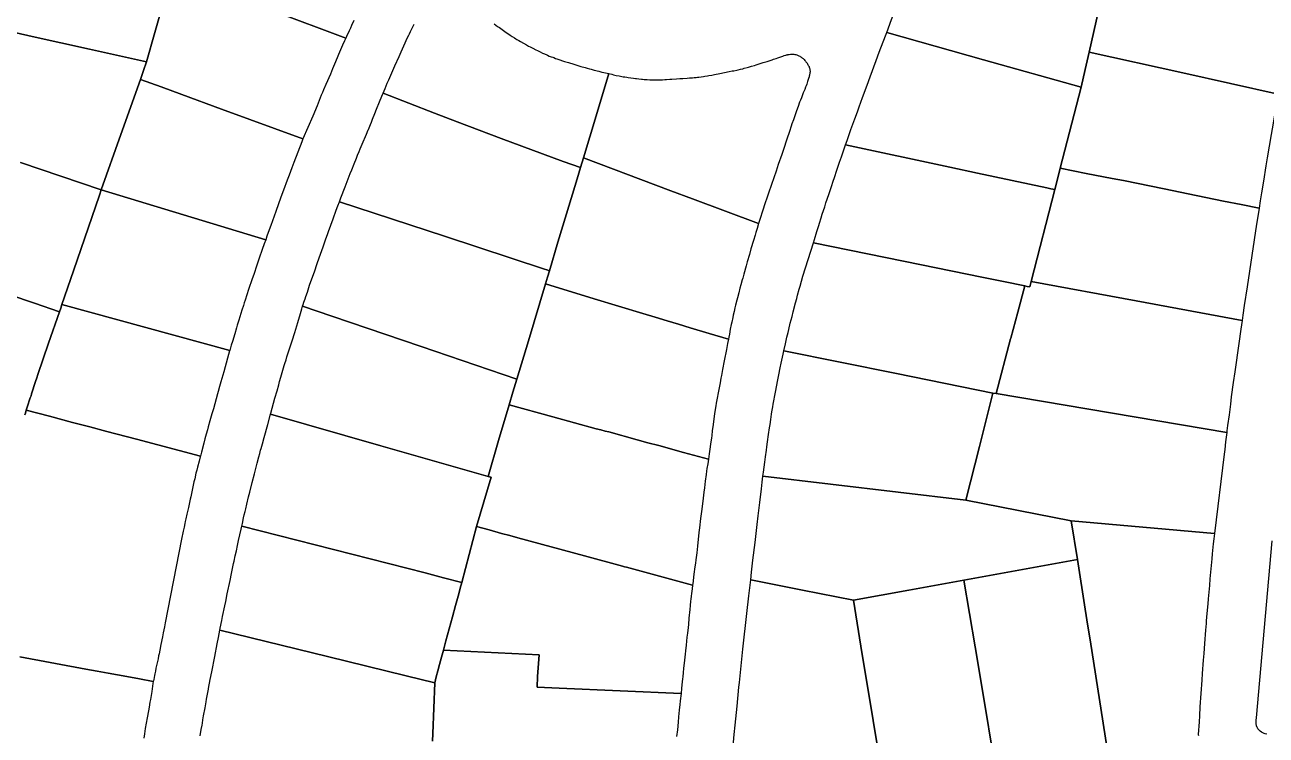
# Model space of a CAD drawing. Header units: metres. Extents: x 3 to 1005126, y 39 to 4383651.
# Drawn here: x 478348 to 478568.2, y 4365003.9 to 4365130 of the extents above; entities that cross this region are included whole.
import ezdxf

# ---------------------------------------------------------------- set-up
doc = ezdxf.new("R2010")
doc.units = ezdxf.units.M
doc.header["$MEASUREMENT"] = 0
doc.layers.add('TM_Llucmajor', color=7, linetype='Continuous')

msp = doc.modelspace()

# ---------------------------------------------------------------- linework, layer by layer
at = {"layer": 'TM_Llucmajor', "linetype": 'Continuous', "flags": 128}
for points in [[(478344.52, 4365151.61), (478359.99, 4365147.16), (478371.06, 4365143.97), (478375.45, 4365142.71), (478374.81, 4365140.92), (478374.18, 4365139.14), (478373.35, 4365136.45), (478372.52, 4365133.75), (478371.05, 4365128.58), (478369.58, 4365123.42), (478369.58, 4365123.42), (478359.44, 4365125.66), (478349.3, 4365127.9), (478343.6, 4365129.17)], [(478391.98, 4365132.42), (478404.93, 4365127.62), (478404.7, 4365127.11), (478404.35, 4365126.34), (478404.19, 4365125.95), (478404.01, 4365125.53), (478403.65, 4365124.68), (478403.4, 4365124.11), (478402.94, 4365122.97), (478402.59, 4365122.13), (478402.19, 4365121.22), (478401.39, 4365119.37), (478400.99, 4365118.44), (478400.79, 4365117.98), (478400.58, 4365117.5), (478400.2, 4365116.56), (478399.82, 4365115.61), (478399.06, 4365113.74), (478397.32, 4365109.75), (478397.32, 4365109.75), (478382.89, 4365115.01), (478375.84, 4365117.58), (478372.15, 4365118.93), (478368.47, 4365120.27), (478369.03, 4365121.84), (478369.58, 4365123.42), (478371.05, 4365128.58), (478372.52, 4365133.75)], [(478406.35, 4365130.74), (478405.94, 4365129.83), (478405.74, 4365129.38), (478405.5, 4365128.88), (478405.04, 4365127.87), (478404.93, 4365127.62), (478391.98, 4365132.42)], [(478343.6, 4365129.17), (478349.3, 4365127.9), (478359.44, 4365125.66), (478369.58, 4365123.42), (478369.03, 4365121.84), (478368.47, 4365120.27), (478365.01, 4365110.47), (478361.54, 4365100.67), (478361.54, 4365100.67), (478347.19, 4365105.51)], [(478431.23, 4365130.14), (478431.86, 4365129.69), (478432.17, 4365129.46), (478432.64, 4365129.12), (478433.12, 4365128.78), (478433.36, 4365128.62), (478433.85, 4365128.29), (478434.09, 4365128.14), (478434.46, 4365127.89), (478434.85, 4365127.64), (478435.11, 4365127.49), (478435.29, 4365127.38), (478435.64, 4365127.17), (478435.91, 4365127.01), (478436.45, 4365126.7), (478436.99, 4365126.39), (478437.36, 4365126.2), (478437.61, 4365126.07), (478438.1, 4365125.8), (478438.66, 4365125.51), (478438.95, 4365125.38), (478439.38, 4365125.17), (478439.81, 4365124.96), (478440.03, 4365124.87), (478440.47, 4365124.67), (478440.69, 4365124.57), (478441.01, 4365124.43), (478441.39, 4365124.29), (478441.64, 4365124.2), (478441.81, 4365124.14), (478442.14, 4365124), (478442.39, 4365123.93), (478442.9, 4365123.75), (478443.4, 4365123.58), (478443.74, 4365123.47), (478444.42, 4365123.26), (478445.41, 4365122.96), (478445.9, 4365122.8), (478446.64, 4365122.58), (478447.39, 4365122.37), (478447.76, 4365122.26), (478448.17, 4365122.14), (478448.44, 4365122.07), (478448.98, 4365121.94), (478449.81, 4365121.73), (478450.35, 4365121.58), (478450.72, 4365121.5), (478451.57, 4365121.3), (478449.32, 4365113.82), (478447.07, 4365106.34), (478446.56, 4365104.64), (478443.49, 4365105.69), (478432.47, 4365109.77), (478424.7, 4365112.74), (478420.68, 4365114.28), (478420.68, 4365114.28), (478416.11, 4365116.06), (478411.54, 4365117.83), (478411.9, 4365118.69), (478412.29, 4365119.61), (478412.55, 4365120.21), (478412.72, 4365120.62), (478413.07, 4365121.43), (478413.63, 4365122.68), (478414.37, 4365124.34), (478414.74, 4365125.17), (478415.47, 4365126.79), (478415.83, 4365127.59), (478416.08, 4365128.12), (478416.2, 4365128.39), (478416.39, 4365128.79), (478416.5, 4365129.02), (478416.73, 4365129.5), (478417.03, 4365130.11)], [(478347.19, 4365105.51), (478361.54, 4365100.67), (478361.21, 4365099.73), (478356.61, 4365086.31), (478354.56, 4365080.35), (478354.34, 4365079.69), (478354.11, 4365079.03), (478354.11, 4365079.03), (478349.7, 4365080.55), (478345.29, 4365082.07)], [(478345.29, 4365082.07), (478349.7, 4365080.55), (478354.11, 4365079.03), (478352.19, 4365073.47), (478350.28, 4365067.91), (478350.08, 4365067.29), (478349.89, 4365066.68), (478349.18, 4365064.48), (478349.07, 4365064.14), (478348.95, 4365063.77), (478348.83, 4365063.39), (478348.53, 4365062.48), (478348.24, 4365061.57), (478348.16, 4365061.32), (478348.07, 4365061.06), (478347.97, 4365060.72)], [(478347.97, 4365060.72), (478348.07, 4365061.06), (478348.16, 4365061.32), (478348.24, 4365061.57), (478352.33, 4365060.49), (478356.42, 4365059.41), (478359.48, 4365058.59), (478362.55, 4365057.78), (478367.77, 4365056.4), (478379.13, 4365053.39), (478379.1, 4365053.31), (478378.89, 4365052.51), (478378.61, 4365051.44), (478378.47, 4365050.91), (478378.34, 4365050.37), (478378.27, 4365050.1), (478378.18, 4365049.7), (478378.11, 4365049.41), (478377.97, 4365048.83), (478377.85, 4365048.24), (478377.6, 4365047.07), (478377.41, 4365046.19), (478377.32, 4365045.75), (478377.13, 4365044.88), (478377, 4365044.3), (478376.74, 4365043.14), (478376.54, 4365042.28), (478376.45, 4365041.84), (478376.37, 4365041.49), (478376.23, 4365040.79), (478376.08, 4365040.09), (478375.8, 4365038.68), (478372.87, 4365023.83), (478372.73, 4365023.12), (478372.53, 4365022.05), (478372.4, 4365021.36), (478372.13, 4365019.99), (478371.93, 4365018.98), (478371.79, 4365018.3), (478371.72, 4365017.97), (478371.61, 4365017.47), (478371.46, 4365016.73), (478371.23, 4365015.76), (478371.13, 4365015.25), (478371.03, 4365014.76), (478370.98, 4365014.51), (478370.84, 4365013.77), (478370.79, 4365013.52), (478370.77, 4365013.43), (478370.77, 4365013.43), (478368.34, 4365013.88), (478366.09, 4365014.29), (478364.44, 4365014.6), (478362.79, 4365014.9), (478360.79, 4365015.27), (478358.8, 4365015.63), (478347.07, 4365017.78)], [(478540.33, 4364999.59), (478536.98, 4365020.83), (478536.55, 4365023.57), (478535.1, 4365032.76), (478534.74, 4365035.05), (478533.65, 4365041.95), (478533.65, 4365041.95), (478546.34, 4365040.82), (478559.03, 4365039.69), (478558.93, 4365038.74), (478558.84, 4365037.85), (478558.67, 4365036.08), (478558.58, 4365035.2), (478558.42, 4365033.43), (478558.25, 4365031.66), (478558.15, 4365030.48), (478557.94, 4365028.12), (478557.86, 4365027.23), (478557.71, 4365025.46), (478557.6, 4365024.16), (478557.56, 4365023.69), (478557.47, 4365022.51), (478557.28, 4365020.15), (478557.14, 4365018.37), (478557.05, 4365017.19), (478556.88, 4365014.83), (478556.8, 4365013.65), (478556.64, 4365011.28), (478556.48, 4365008.92), (478556.38, 4365007.34), (478556.32, 4365006.29), (478556.18, 4365004), (478556.19, 4365003.86)], [(478568.32, 4365004.1), (478568.05, 4365004.14), (478567.84, 4365004.2), (478567.62, 4365004.29), (478567.37, 4365004.43), (478567.17, 4365004.58), (478566.97, 4365004.77), (478566.76, 4365005.04), (478566.66, 4365005.22), (478566.65, 4365005.24), (478566.64, 4365005.27), (478566.52, 4365005.57), (478566.45, 4365005.97), (478566.44, 4365006.25), (478566.47, 4365006.54), (478566.51, 4365006.95), (478569.3, 4365038.39)], [(478473.52, 4365000.64), (478473.85, 4365004), (478474.01, 4365005.68), (478474.34, 4365009.04), (478474.68, 4365012.4), (478474.77, 4365013.24), (478474.89, 4365014.42), (478475.13, 4365016.79), (478475.39, 4365019.16), (478475.56, 4365020.74), (478475.91, 4365023.9), (478476.08, 4365025.48), (478476.44, 4365028.63), (478476.76, 4365031.44), (478485.94, 4365029.62), (478494.99, 4365027.83), (478495.66, 4365023.76), (478496.33, 4365019.7), (478498.51, 4365006.47), (478500.68, 4364993.24)], [(478379.1, 4365003.8), (478379.29, 4365004.92), (478379.41, 4365005.67), (478379.48, 4365006.04), (478379.57, 4365006.61), (478379.7, 4365007.32), (478379.95, 4365008.76), (478380.08, 4365009.47), (478380.14, 4365009.83), (478380.22, 4365010.27), (478380.28, 4365010.56), (478380.39, 4365011.15), (478380.55, 4365012.03), (478380.58, 4365012.19), (478380.88, 4365013.78), (478381.14, 4365015.13), (478381.66, 4365017.83), (478382.1, 4365020.09), (478382.32, 4365021.22), (478382.58, 4365022.51), (478401.66, 4365017.83), (478415.64, 4365014.41), (478420.74, 4365013.16), (478420.56, 4365008.69), (478420.38, 4365004.21), (478420.32, 4365002.82)], [(478420.32, 4365002.82), (478420.38, 4365004.21), (478420.56, 4365008.69), (478420.74, 4365013.16), (478420.86, 4365013.69), (478420.97, 4365014.22), (478421.26, 4365015.31), (478421.56, 4365016.41), (478421.9, 4365017.71), (478422.25, 4365018.99), (478439.22, 4365018.18), (478438.93, 4365014.3), (478438.89, 4365012.42), (478442.78, 4365012.22), (478453.59, 4365011.75), (478464.4, 4365011.29), (478464.27, 4365010), (478464.19, 4365009.26), (478464.16, 4365008.89), (478464.1, 4365008.31), (478463.98, 4365007.15), (478463.88, 4365006.18), (478463.75, 4365004.83), (478463.62, 4365003.67)], [(478347.07, 4365017.78), (478358.8, 4365015.63), (478360.79, 4365015.27), (478362.79, 4365014.9), (478364.44, 4365014.6), (478366.09, 4365014.29), (478368.34, 4365013.88), (478370.77, 4365013.43), (478370.71, 4365013.06), (478370.63, 4365012.59), (478370.48, 4365011.64), (478370.37, 4365010.96), (478370.25, 4365010.25), (478370.17, 4365009.78), (478370.01, 4365008.84), (478369.9, 4365008.21), (478369.68, 4365006.95), (478369.51, 4365006), (478369.35, 4365005.06), (478369.26, 4365004.58), (478369.19, 4365004.16), (478369.06, 4365003.38)]]:
    msp.add_lwpolyline(points, dxfattribs=at)
for points in [[(478535.39, 4365118.91), (478518.07, 4365123.78), (478500.89, 4365128.59), (478501.76, 4365130.91), (478502.49, 4365132.85), (478503.96, 4365136.71), (478504.59, 4365138.37), (478505.58, 4365140.95), (478506.07, 4365142.24), (478506.81, 4365144.18), (478507.9, 4365147.03), (478507.98, 4365147.24), (478534.51, 4365139.16), (478539.64, 4365137.6), (478538.47, 4365132.46), (478536.8, 4365125.11), (478536.09, 4365122.01), (478535.39, 4365118.91)], [(478570.35, 4365117.68), (478553.44, 4365121.42), (478536.8, 4365125.11), (478538.47, 4365132.46), (478539.64, 4365137.6), (478542.71, 4365147.8), (478572.41, 4365139.42), (478574.4, 4365138.86), (478574.11, 4365137.47), (478573.84, 4365136.14), (478573.79, 4365135.92), (478573.66, 4365135.25), (478573.31, 4365133.47), (478573.14, 4365132.58), (478572.79, 4365130.82), (478572.45, 4365129.05), (478572.23, 4365127.87), (478571.78, 4365125.5), (478571.48, 4365123.94), (478571.29, 4365122.91), (478570.92, 4365120.84), (478570.73, 4365119.81), (478570.35, 4365117.68)], [(478530.72, 4365100.73), (478529.99, 4365100.88), (478529.32, 4365101.03), (478523.17, 4365102.34), (478517.03, 4365103.66), (478512.09, 4365104.72), (478493.61, 4365108.68), (478493.88, 4365109.44), (478494.56, 4365111.36), (478495.24, 4365113.27), (478495.7, 4365114.55), (478496.01, 4365115.4), (478496.62, 4365117.09), (478497.42, 4365119.27), (478497.96, 4365120.74), (478499.04, 4365123.65), (478499.58, 4365125.1), (478500.67, 4365128), (478500.89, 4365128.59), (478518.07, 4365123.78), (478535.39, 4365118.91), (478531.69, 4365104.5), (478530.84, 4365101.18), (478530.72, 4365100.73)], [(478478.16, 4365094.69), (478472.3, 4365096.89), (478466.44, 4365099.08), (478462.62, 4365100.51), (478447.07, 4365106.34), (478449.32, 4365113.82), (478451.57, 4365121.3), (478452.11, 4365121.18), (478452.43, 4365121.11), (478452.92, 4365121), (478453.42, 4365120.9), (478453.66, 4365120.85), (478454.16, 4365120.76), (478454.41, 4365120.71), (478454.78, 4365120.65), (478455.02, 4365120.61), (478455.5, 4365120.54), (478455.98, 4365120.48), (478456.3, 4365120.44), (478456.51, 4365120.41), (478456.94, 4365120.37), (478457.36, 4365120.33), (478457.57, 4365120.31), (478457.89, 4365120.29), (478458.37, 4365120.26), (478458.84, 4365120.23), (478459.08, 4365120.23), (478459.55, 4365120.21), (478459.79, 4365120.21), (478460.14, 4365120.21), (478460.59, 4365120.22), (478460.9, 4365120.23), (478461.1, 4365120.23), (478461.5, 4365120.25), (478461.8, 4365120.25), (478462.4, 4365120.3), (478462.79, 4365120.33), (478463.59, 4365120.38), (478464.19, 4365120.42), (478464.75, 4365120.46), (478465.51, 4365120.5), (478465.89, 4365120.54), (478466.45, 4365120.58), (478466.73, 4365120.59), (478467.11, 4365120.63), (478467.3, 4365120.66), (478467.58, 4365120.69), (478468, 4365120.74), (478468.37, 4365120.79), (478468.62, 4365120.83), (478469.11, 4365120.92), (478469.36, 4365120.96), (478469.85, 4365121.05), (478470.34, 4365121.14), (478471.31, 4365121.33), (478472.94, 4365121.66), (478473.48, 4365121.77), (478473.75, 4365121.82), (478474.29, 4365121.94), (478474.56, 4365122), (478474.97, 4365122.08), (478475.36, 4365122.18), (478475.61, 4365122.25), (478476.13, 4365122.38), (478476.39, 4365122.46), (478476.91, 4365122.61), (478477.42, 4365122.77), (478477.76, 4365122.87), (478478.44, 4365123.08), (478478.97, 4365123.25), (478479.68, 4365123.47), (478480.03, 4365123.58), (478480.55, 4365123.75), (478480.8, 4365123.85), (478481.3, 4365124.01), (478481.55, 4365124.11), (478481.92, 4365124.22), (478482.28, 4365124.36), (478482.46, 4365124.42), (478482.72, 4365124.5), (478482.98, 4365124.57), (478483.1, 4365124.61), (478483.27, 4365124.64), (478483.35, 4365124.67), (478483.47, 4365124.7), (478483.59, 4365124.71), (478483.81, 4365124.73), (478483.91, 4365124.74), (478484.1, 4365124.74), (478484.2, 4365124.74), (478484.39, 4365124.73), (478484.57, 4365124.71), (478484.69, 4365124.67), (478484.77, 4365124.67), (478484.93, 4365124.62), (478485.05, 4365124.57), (478485.2, 4365124.51), (478485.33, 4365124.46), (478485.46, 4365124.39), (478485.52, 4365124.36), (478485.65, 4365124.29), (478485.71, 4365124.25), (478485.8, 4365124.18), (478485.89, 4365124.11), (478485.96, 4365124.06), (478486.08, 4365123.96), (478486.14, 4365123.9), (478486.25, 4365123.79), (478486.36, 4365123.66), (478486.43, 4365123.58), (478486.48, 4365123.54), (478486.57, 4365123.42), (478486.66, 4365123.3), (478486.7, 4365123.25), (478486.76, 4365123.17), (478486.84, 4365123.02), (478486.92, 4365122.89), (478486.96, 4365122.83), (478487.03, 4365122.7), (478487.07, 4365122.63), (478487.11, 4365122.54), (478487.15, 4365122.42), (478487.2, 4365122.29), (478487.24, 4365122.17), (478487.26, 4365122.05), (478487.27, 4365121.99), (478487.28, 4365121.9), (478487.29, 4365121.8), (478487.29, 4365121.71), (478487.29, 4365121.62), (478487.27, 4365121.45), (478487.24, 4365121.26), (478487.21, 4365121.13), (478487.19, 4365121.05), (478487.15, 4365120.87), (478487.11, 4365120.73), (478487.02, 4365120.42), (478486.92, 4365120.1), (478486.85, 4365119.89), (478486.7, 4365119.43), (478486.59, 4365119.12), (478486.51, 4365118.92), (478486.35, 4365118.5), (478486.1, 4365117.87), (478485.77, 4365117.02), (478485.6, 4365116.59), (478485.45, 4365116.21), (478485.16, 4365115.44), (478484.88, 4365114.67), (478484.69, 4365114.15), (478484.57, 4365113.8), (478484.33, 4365113.11), (478484.09, 4365112.42), (478483.94, 4365111.97), (478483.63, 4365111.05), (478483.17, 4365109.67), (478482.56, 4365107.84), (478482.26, 4365106.93), (478481.66, 4365105.16), (478481.26, 4365103.98), (478480.45, 4365101.62), (478479.94, 4365100.11), (478479.68, 4365099.36), (478479.3, 4365098.22), (478478.92, 4365097.08), (478478.74, 4365096.51), (478478.57, 4365095.97), (478478.23, 4365094.9), (478478.16, 4365094.69)], [(478550.12, 4365100.85), (478542.91, 4365102.34), (478540.87, 4365102.68), (478536.28, 4365103.59), (478531.69, 4365104.5), (478535.39, 4365118.91), (478536.09, 4365122.01), (478536.8, 4365125.11), (478553.44, 4365121.42), (478570.35, 4365117.68), (478570, 4365115.67), (478569.76, 4365114.29), (478569.28, 4365111.51), (478569.11, 4365110.49), (478568.41, 4365106.35), (478568.18, 4365104.96), (478567.73, 4365102.19), (478567.4, 4365100.12), (478567.18, 4365098.74), (478566.97, 4365097.43), (478563.77, 4365098.05), (478560.67, 4365098.67), (478554.39, 4365099.97), (478550.12, 4365100.85)], [(478390.71, 4365091.81), (478376.13, 4365096.24), (478361.54, 4365100.67), (478365.01, 4365110.47), (478368.47, 4365120.27), (478372.15, 4365118.93), (478375.84, 4365117.58), (478382.89, 4365115.01), (478397.32, 4365109.75), (478397.1, 4365109.18), (478395.69, 4365105.51), (478395.35, 4365104.61), (478394.85, 4365103.29), (478394.53, 4365102.41), (478393.88, 4365100.64), (478393.42, 4365099.37), (478392.51, 4365096.85), (478391.61, 4365094.37), (478391.17, 4365093.13), (478390.93, 4365092.45), (478390.71, 4365091.81)], [(478441.06, 4365086.33), (478440.62, 4365086.48), (478440.19, 4365086.62), (478422.42, 4365092.43), (478403.78, 4365098.53), (478404.06, 4365099.27), (478404.79, 4365101.2), (478405.16, 4365102.16), (478405.7, 4365103.55), (478405.97, 4365104.25), (478406.38, 4365105.28), (478406.8, 4365106.32), (478407.01, 4365106.84), (478407.28, 4365107.49), (478407.46, 4365107.93), (478407.83, 4365108.79), (478408.57, 4365110.53), (478408.9, 4365111.34), (478408.93, 4365111.41), (478409.3, 4365112.28), (478409.48, 4365112.71), (478409.69, 4365113.23), (478410.1, 4365114.25), (478410.4, 4365115.01), (478410.91, 4365116.29), (478411.33, 4365117.31), (478411.54, 4365117.83), (478416.11, 4365116.06), (478420.68, 4365114.28), (478424.7, 4365112.74), (478432.47, 4365109.77), (478443.49, 4365105.69), (478446.56, 4365104.64), (478445.96, 4365102.64), (478444.09, 4365096.41), (478442.57, 4365091.37), (478441.06, 4365086.33)], [(478525.4, 4365083.62), (478521.6, 4365084.39), (478517.8, 4365085.17), (478507.07, 4365087.35), (478487.88, 4365091.27), (478488.06, 4365091.85), (478488.51, 4365093.31), (478488.84, 4365094.37), (478488.96, 4365094.76), (478489.27, 4365095.73), (478489.47, 4365096.37), (478489.89, 4365097.66), (478490.12, 4365098.38), (478490.6, 4365099.83), (478491.08, 4365101.27), (478491.4, 4365102.24), (478491.61, 4365102.88), (478492.05, 4365104.16), (478492.54, 4365105.6), (478492.87, 4365106.56), (478493.54, 4365108.48), (478493.61, 4365108.68), (478512.09, 4365104.72), (478517.03, 4365103.66), (478523.17, 4365102.34), (478529.32, 4365101.03), (478529.99, 4365100.88), (478530.72, 4365100.73), (478526.53, 4365084.42), (478526.28, 4365083.44), (478525.84, 4365083.53), (478525.4, 4365083.62)], [(478472.8, 4365074.15), (478469.4, 4365075.18), (478466.01, 4365076.21), (478463.97, 4365076.83), (478461.93, 4365077.45), (478459.79, 4365078.09), (478457.65, 4365078.74), (478449, 4365081.36), (478440.35, 4365083.98), (478440.7, 4365085.15), (478441.06, 4365086.33), (478442.57, 4365091.37), (478444.09, 4365096.41), (478445.96, 4365102.64), (478446.56, 4365104.64), (478447.07, 4365106.34), (478462.62, 4365100.51), (478466.44, 4365099.08), (478472.3, 4365096.89), (478478.16, 4365094.69), (478477.9, 4365093.82), (478477.68, 4365093.1), (478477.53, 4365092.62), (478477.25, 4365091.66), (478476.81, 4365090.18), (478476.53, 4365089.19), (478476.15, 4365087.88), (478475.96, 4365087.22), (478475.55, 4365085.73), (478475.34, 4365084.99), (478475.27, 4365084.73), (478475.02, 4365083.83), (478474.86, 4365083.25), (478474.63, 4365082.38), (478474.41, 4365081.51), (478474.29, 4365081.07), (478474.08, 4365080.19), (478473.97, 4365079.75), (478473.82, 4365079.09), (478473.67, 4365078.46), (478473.58, 4365078.04), (478473.4, 4365077.2), (478473.31, 4365076.78), (478473.14, 4365075.93), (478472.98, 4365075.09), (478472.87, 4365074.53), (478472.8, 4365074.15)], [(478563.95, 4365077.48), (478545.15, 4365080.96), (478526.53, 4365084.42), (478530.72, 4365100.73), (478530.84, 4365101.18), (478531.69, 4365104.5), (478536.28, 4365103.59), (478540.87, 4365102.68), (478542.91, 4365102.34), (478550.12, 4365100.85), (478554.39, 4365099.97), (478560.67, 4365098.67), (478563.77, 4365098.05), (478566.97, 4365097.43), (478566.74, 4365095.97), (478566.52, 4365094.58), (478566.09, 4365091.81), (478565.67, 4365089.04), (478564.83, 4365083.49), (478564.33, 4365080.13), (478564.09, 4365078.45), (478563.95, 4365077.48)], [(478384.34, 4365072.18), (478369.45, 4365076.27), (478354.56, 4365080.35), (478356.61, 4365086.31), (478361.21, 4365099.73), (478361.54, 4365100.67), (478376.13, 4365096.24), (478390.71, 4365091.81), (478390.46, 4365091.1), (478390.1, 4365090.08), (478389.58, 4365088.55), (478389.16, 4365087.32), (478388.6, 4365085.68), (478388.33, 4365084.86), (478387.68, 4365082.98), (478387.37, 4365082.04), (478387.05, 4365081.09), (478386.9, 4365080.62), (478386.76, 4365080.18), (478386.48, 4365079.31), (478386.3, 4365078.72), (478385.94, 4365077.55), (478385.67, 4365076.67), (478385.52, 4365076.16), (478385.21, 4365075.14), (478384.81, 4365073.78), (478384.61, 4365073.1), (478384.34, 4365072.18)], [(478435.27, 4365067.05), (478418.3, 4365072.86), (478402.44, 4365078.27), (478397.27, 4365080.01), (478397.37, 4365080.33), (478397.5, 4365080.73), (478397.69, 4365081.33), (478397.83, 4365081.74), (478398.1, 4365082.54), (478398.24, 4365082.94), (478398.51, 4365083.75), (478399.08, 4365085.35), (478399.36, 4365086.15), (478399.87, 4365087.61), (478400.2, 4365088.59), (478400.88, 4365090.54), (478401.39, 4365092.01), (478401.65, 4365092.73), (478401.85, 4365093.3), (478402.26, 4365094.43), (478402.67, 4365095.56), (478403.23, 4365097.07), (478403.51, 4365097.82), (478403.78, 4365098.53), (478422.42, 4365092.43), (478440.19, 4365086.62), (478440.62, 4365086.48), (478441.06, 4365086.33), (478440.7, 4365085.15), (478440.35, 4365083.98), (478437.35, 4365073.88), (478435.27, 4365067.05)], [(478519.72, 4365064.61), (478502.62, 4365068.07), (478482.64, 4365072.1), (478482.92, 4365073.35), (478483.2, 4365074.56), (478483.4, 4365075.37), (478483.53, 4365075.91), (478483.79, 4365076.99), (478484.1, 4365078.2), (478484.3, 4365079.01), (478484.72, 4365080.63), (478484.93, 4365081.42), (478485.08, 4365081.96), (478485.37, 4365083.04), (478485.52, 4365083.57), (478486.02, 4365085.37), (478487.88, 4365091.27), (478507.07, 4365087.35), (478517.8, 4365085.17), (478521.6, 4365084.39), (478525.4, 4365083.62), (478524.16, 4365078.98), (478522.92, 4365074.35), (478522.88, 4365074.21), (478520.29, 4365064.52), (478519.72, 4365064.61)], [(478561.23, 4365057.6), (478520.29, 4365064.52), (478522.88, 4365074.21), (478522.92, 4365074.35), (478524.16, 4365078.98), (478525.4, 4365083.62), (478525.84, 4365083.53), (478526.28, 4365083.44), (478526.53, 4365084.42), (478545.15, 4365080.96), (478563.95, 4365077.48), (478563.72, 4365075.93), (478563.35, 4365073.4), (478563.17, 4365072.14), (478562.82, 4365069.62), (478562.64, 4365068.36), (478562.38, 4365066.46), (478562.04, 4365063.93), (478561.88, 4365062.66), (478561.63, 4365060.77), (478561.39, 4365058.87), (478561.27, 4365057.93), (478561.23, 4365057.6)], [(478469.26, 4365052.89), (478464.86, 4365054.08), (478460.47, 4365055.28), (478458.54, 4365055.8), (478456.6, 4365056.33), (478451.57, 4365057.7), (478450.94, 4365057.87), (478450.16, 4365058.08), (478449.37, 4365058.29), (478441.63, 4365060.4), (478433.88, 4365062.51), (478434.58, 4365064.78), (478435.27, 4365067.05), (478437.35, 4365073.88), (478440.35, 4365083.98), (478449, 4365081.36), (478457.65, 4365078.74), (478459.79, 4365078.09), (478461.93, 4365077.45), (478463.97, 4365076.83), (478466.01, 4365076.21), (478469.4, 4365075.18), (478472.8, 4365074.15), (478472.65, 4365073.4), (478472.46, 4365072.37), (478472.08, 4365070.31), (478471.79, 4365068.77), (478471.59, 4365067.74), (478471.49, 4365067.23), (478471.34, 4365066.45), (478470.97, 4365064.63), (478470.79, 4365063.72), (478470.68, 4365063.11), (478470.63, 4365062.81), (478470.55, 4365062.35), (478470.45, 4365061.71), (478470.39, 4365061.29), (478470.34, 4365061.01), (478470.27, 4365060.44), (478470.16, 4365059.59), (478470.09, 4365059.03), (478469.95, 4365057.9), (478469.85, 4365057.05), (478469.79, 4365056.63), (478469.71, 4365055.97), (478469.65, 4365055.54), (478469.52, 4365054.67), (478469.39, 4365053.81), (478469.26, 4365052.89)], [(478356.42, 4365059.41), (478352.33, 4365060.49), (478348.24, 4365061.57), (478348.53, 4365062.48), (478348.83, 4365063.39), (478348.95, 4365063.77), (478349.07, 4365064.14), (478349.18, 4365064.48), (478349.89, 4365066.68), (478350.08, 4365067.29), (478350.28, 4365067.91), (478352.19, 4365073.47), (478354.11, 4365079.03), (478354.34, 4365079.69), (478354.56, 4365080.35), (478369.45, 4365076.27), (478384.34, 4365072.18), (478384.31, 4365072.08), (478383.96, 4365070.83), (478383.26, 4365068.35), (478382.77, 4365066.63), (478382.53, 4365065.77), (478382.29, 4365064.9), (478382.17, 4365064.47), (478381.92, 4365063.59), (478381.43, 4365061.82), (478381.18, 4365060.94), (478381.05, 4365060.5), (478380.82, 4365059.7), (478380.51, 4365058.63), (478380.36, 4365058.1), (478380.13, 4365057.29), (478380.02, 4365056.89), (478379.92, 4365056.49), (478379.71, 4365055.7), (478379.31, 4365054.1), (478379.13, 4365053.39), (478367.77, 4365056.4), (478362.55, 4365057.78), (478359.48, 4365058.59), (478356.42, 4365059.41)], [(478430.16, 4365049.83), (478411.13, 4365055.26), (478391.57, 4365060.84), (478391.62, 4365061.03), (478392.11, 4365062.8), (478392.35, 4365063.69), (478392.72, 4365065.01), (478393.02, 4365066.1), (478393.18, 4365066.64), (478393.41, 4365067.45), (478393.77, 4365068.67), (478394.01, 4365069.48), (478394.13, 4365069.88), (478394.32, 4365070.49), (478394.49, 4365071.03), (478394.83, 4365072.11), (478395.29, 4365073.54), (478395.52, 4365074.26), (478395.75, 4365074.98), (478395.86, 4365075.34), (478396.04, 4365075.94), (478396.4, 4365077.14), (478396.88, 4365078.74), (478397.13, 4365079.53), (478397.27, 4365080.01), (478402.44, 4365078.27), (478418.3, 4365072.86), (478435.27, 4365067.05), (478434.58, 4365064.78), (478433.88, 4365062.51), (478432.02, 4365056.17), (478430.16, 4365049.83)], [(478514.96, 4365045.61), (478478.94, 4365049.89), (478479.03, 4365050.59), (478479.26, 4365052.37), (478479.38, 4365053.27), (478479.54, 4365054.46), (478479.62, 4365055.06), (478479.74, 4365055.95), (478479.93, 4365057.28), (478480.11, 4365058.46), (478480.2, 4365059.06), (478480.34, 4365059.94), (478480.47, 4365060.84), (478480.54, 4365061.27), (478480.69, 4365062.17), (478480.76, 4365062.61), (478480.88, 4365063.26), (478481.04, 4365064.19), (478481.15, 4365064.79), (478481.39, 4365066.03), (478481.5, 4365066.64), (478481.74, 4365067.85), (478481.99, 4365069.08), (478482.16, 4365069.89), (478482.28, 4365070.44), (478482.51, 4365071.52), (478482.64, 4365072.1), (478502.62, 4365068.07), (478519.72, 4365064.61), (478517.36, 4365055.12), (478514.96, 4365045.61)], [(478533.65, 4365041.95), (478514.96, 4365045.61), (478517.36, 4365055.12), (478519.72, 4365064.61), (478520.29, 4365064.52), (478561.23, 4365057.6), (478561.02, 4365055.95), (478560.86, 4365054.62), (478560.76, 4365053.74), (478559.03, 4365039.69), (478546.34, 4365040.82), (478533.65, 4365041.95)], [(478466.44, 4365030.5), (478460.57, 4365032.09), (478454.7, 4365033.69), (478454.35, 4365033.79), (478453.99, 4365033.88), (478447.29, 4365035.71), (478435.47, 4365038.92), (478434.02, 4365039.32), (478432.57, 4365039.71), (478430.35, 4365040.31), (478428.13, 4365040.92), (478429.42, 4365045.3), (478430.7, 4365049.68), (478430.43, 4365049.75), (478430.16, 4365049.83), (478432.02, 4365056.17), (478433.88, 4365062.51), (478441.63, 4365060.4), (478449.37, 4365058.29), (478450.16, 4365058.08), (478450.94, 4365057.87), (478451.57, 4365057.7), (478456.6, 4365056.33), (478458.54, 4365055.8), (478460.47, 4365055.28), (478464.86, 4365054.08), (478469.26, 4365052.89), (478469.13, 4365052.07), (478469.01, 4365051.21), (478468.94, 4365050.77), (478468.86, 4365050.18), (478468.7, 4365049), (478468.54, 4365047.82), (478468.44, 4365047.03), (478468.25, 4365045.45), (478468.02, 4365043.57), (478467.88, 4365042.33), (478467.69, 4365040.67), (478467.59, 4365039.84), (478467.32, 4365037.43), (478467.18, 4365036.23), (478467.08, 4365035.43), (478467.03, 4365035.03), (478466.95, 4365034.42), (478466.87, 4365033.78), (478466.7, 4365032.48), (478466.47, 4365030.76), (478466.44, 4365030.5)], [(478419.01, 4365032.7), (478402.74, 4365036.84), (478386.47, 4365040.98), (478386.57, 4365041.47), (478386.8, 4365042.47), (478386.91, 4365042.97), (478387.06, 4365043.61), (478387.16, 4365044.04), (478387.36, 4365044.89), (478387.67, 4365046.17), (478387.88, 4365047.02), (478388.31, 4365048.73), (478388.7, 4365050.25), (478388.9, 4365051.01), (478389.2, 4365052.16), (478389.5, 4365053.3), (478389.65, 4365053.88), (478389.81, 4365054.45), (478389.9, 4365054.77), (478390.12, 4365055.59), (478390.44, 4365056.74), (478391.07, 4365059.03), (478391.57, 4365060.84), (478411.13, 4365055.26), (478430.16, 4365049.83), (478430.43, 4365049.75), (478430.7, 4365049.68), (478429.42, 4365045.3), (478428.13, 4365040.92), (478426.81, 4365035.95), (478425.49, 4365030.97), (478422.25, 4365031.84), (478419.01, 4365032.7)], [(478494.99, 4365027.83), (478485.94, 4365029.62), (478476.76, 4365031.44), (478476.92, 4365032.84), (478477.16, 4365034.94), (478477.54, 4365038.1), (478477.91, 4365041.26), (478478.1, 4365042.84), (478478.38, 4365045.21), (478478.67, 4365047.6), (478478.81, 4365048.8), (478478.94, 4365049.89), (478514.96, 4365045.61), (478533.65, 4365041.95), (478534.74, 4365035.05), (478514.6, 4365031.39), (478504.8, 4365029.61), (478494.99, 4365027.83)], [(478420.74, 4365013.16), (478415.64, 4365014.41), (478401.66, 4365017.83), (478382.58, 4365022.51), (478382.66, 4365022.91), (478382.93, 4365024.26), (478383.07, 4365024.94), (478383.45, 4365026.83), (478383.62, 4365027.64), (478383.89, 4365028.99), (478384.39, 4365031.37), (478384.63, 4365032.56), (478384.89, 4365033.75), (478385.01, 4365034.35), (478385.11, 4365034.8), (478385.31, 4365035.71), (478385.51, 4365036.63), (478385.72, 4365037.57), (478385.91, 4365038.45), (478386.35, 4365040.46), (478386.47, 4365040.98), (478402.74, 4365036.84), (478419.01, 4365032.7), (478422.25, 4365031.84), (478425.49, 4365030.97), (478425.22, 4365029.97), (478424.95, 4365028.97), (478424.39, 4365026.93), (478423.84, 4365024.89), (478422.7, 4365020.65), (478422.25, 4365018.99), (478421.9, 4365017.71), (478421.56, 4365016.41), (478421.26, 4365015.31), (478420.97, 4365014.22), (478420.86, 4365013.69), (478420.74, 4365013.16)], [(478438.93, 4365014.3), (478439.22, 4365018.18), (478422.25, 4365018.99), (478422.7, 4365020.65), (478423.84, 4365024.89), (478424.39, 4365026.93), (478424.95, 4365028.97), (478425.22, 4365029.97), (478425.49, 4365030.97), (478426.81, 4365035.95), (478428.13, 4365040.92), (478430.35, 4365040.31), (478432.57, 4365039.71), (478434.02, 4365039.32), (478435.47, 4365038.92), (478447.29, 4365035.71), (478453.99, 4365033.88), (478454.35, 4365033.79), (478454.7, 4365033.69), (478460.57, 4365032.09), (478466.44, 4365030.5), (478466.36, 4365029.89), (478466.26, 4365029.03), (478466.21, 4365028.59), (478466.15, 4365028.03), (478466.11, 4365027.66), (478466.03, 4365026.91), (478465.96, 4365026.17), (478465.81, 4365024.67), (478465.7, 4365023.56), (478465.65, 4365023.03), (478465.54, 4365021.98), (478465.46, 4365021.28), (478465.31, 4365019.89), (478465.19, 4365018.84), (478465.13, 4365018.29), (478465.01, 4365017.19), (478464.85, 4365015.73), (478464.78, 4365014.99), (478464.7, 4365014.26), (478464.66, 4365013.89), (478464.6, 4365013.34), (478464.49, 4365012.23), (478464.4, 4365011.29), (478453.59, 4365011.75), (478442.78, 4365012.22), (478438.89, 4365012.42), (478438.93, 4365014.3)], [(478520.45, 4364996.42), (478517.52, 4365013.95), (478516.57, 4365019.6), (478515.59, 4365025.49), (478514.6, 4365031.39), (478534.74, 4365035.05), (478535.1, 4365032.76), (478536.55, 4365023.57), (478536.98, 4365020.83), (478540.33, 4364999.59), (478538.67, 4364999.32), (478536.61, 4364998.99), (478534.28, 4364998.62), (478532.72, 4364998.37), (478529.61, 4364997.87), (478524.95, 4364997.13), (478521.84, 4364996.64), (478520.45, 4364996.42)], [(478500.68, 4364993.24), (478498.51, 4365006.47), (478496.33, 4365019.7), (478495.66, 4365023.76), (478494.99, 4365027.83), (478504.8, 4365029.61), (478514.6, 4365031.39), (478515.59, 4365025.49), (478516.57, 4365019.6), (478517.52, 4365013.95), (478520.45, 4364996.42), (478519.76, 4364996.31), (478515.62, 4364995.65), (478510.2, 4364994.78), (478507.49, 4364994.34), (478503.43, 4364993.69), (478500.68, 4364993.24)]]:
    msp.add_lwpolyline(points, close=True, dxfattribs=at)

doc.saveas('drawing.dxf')
